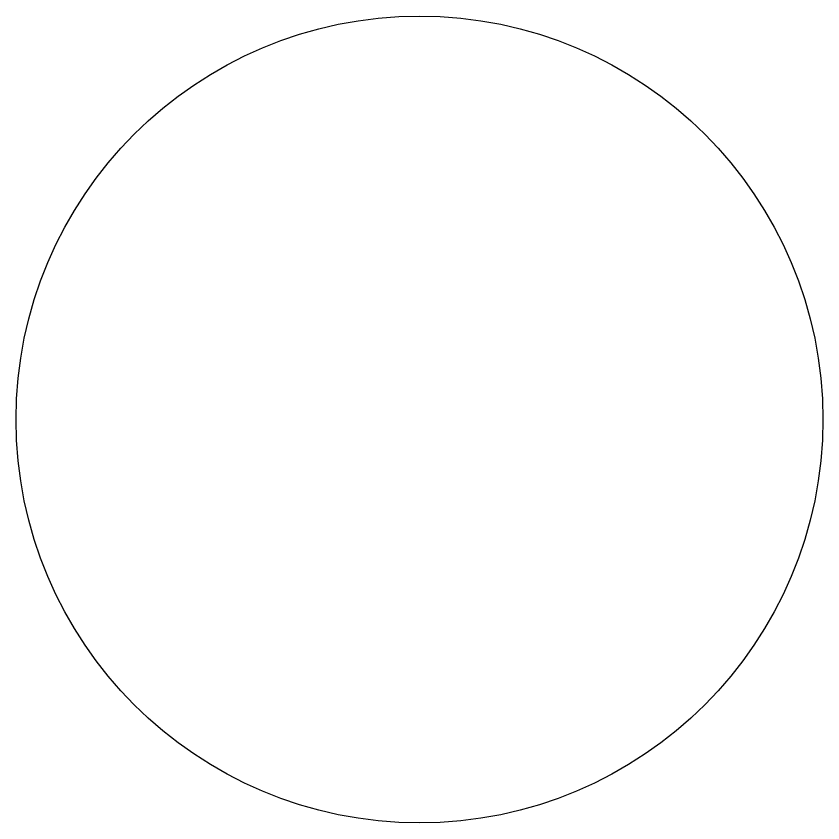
# Model space of a CAD drawing. Extents: x -57 to 57, y -57 to 57.
# Drawn here: x -13 to -11, y -1 to 1 of the extents above; entities that cross this region are included whole.
import ezdxf

# ---------------------------------------------------------------- set-up
doc = ezdxf.new("R2010")
doc.units = 0
doc.layers.add('Cut', color=7, linetype='CONTINUOUS')

msp = doc.modelspace()

# ---------------------------------------------------------------- linework, layer by layer
at = {"layer": 'Cut'}
msp.add_line((-13, 0), (-13, 0, 3), dxfattribs=at)
msp.add_line((-13, 0), (-13, 0, 3), dxfattribs=at)
msp.add_circle((-12, 0), 1, dxfattribs=at)
msp.add_circle((-12, 0), 1, dxfattribs=at)
msp.add_circle((-12, 0), 1, dxfattribs=at)
msp.add_circle((-12, 0), 1, dxfattribs=at)

doc.saveas('drawing.dxf')
